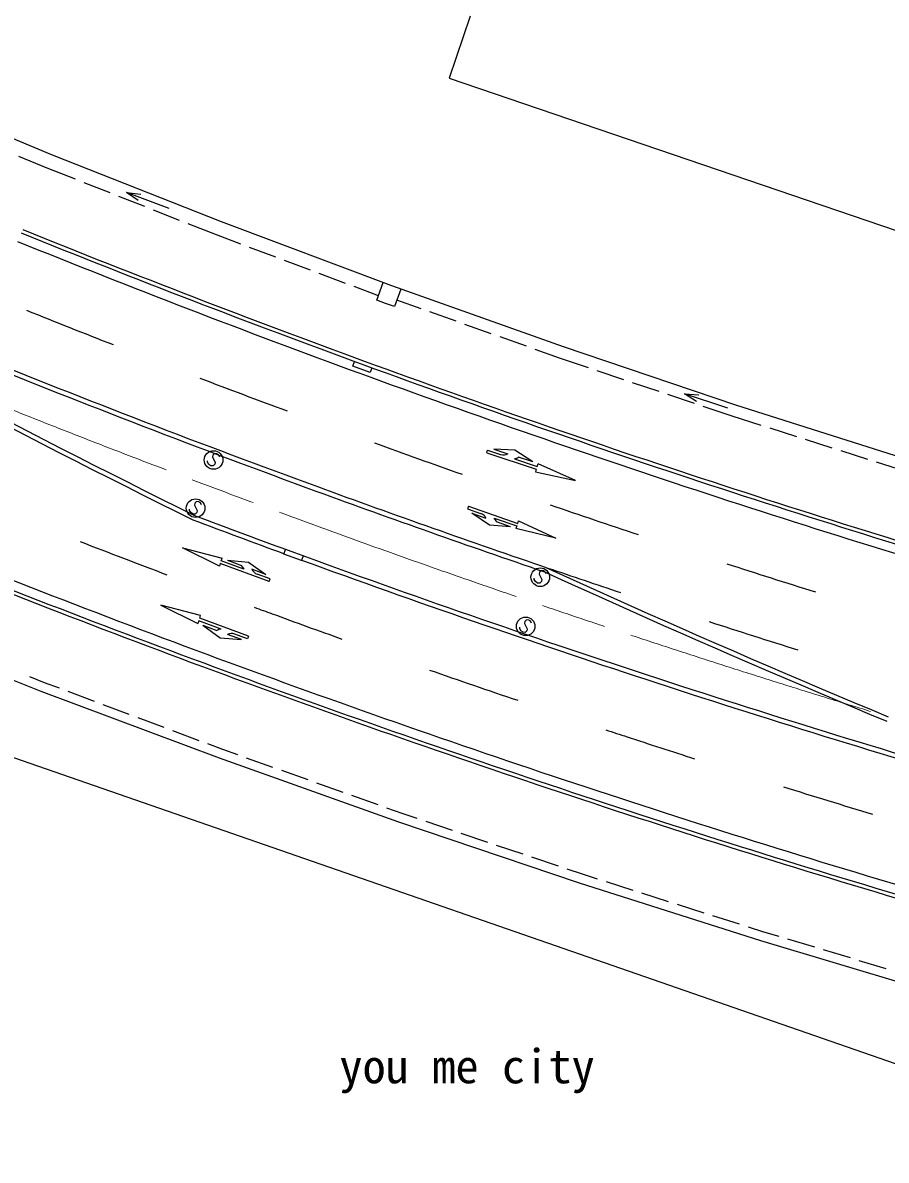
# Model space of a CAD drawing. Units: millimetres, scale not verified. Extents: x 40000 to 680000, y 20000 to 380000.
# Drawn here: x 93115 to 139485, y 267160 to 328256 of the extents above; entities that cross this region are included whole.
import ezdxf
from ezdxf.enums import TextEntityAlignment as Align

# ---------------------------------------------------------------- set-up
doc = ezdxf.new("R2010")
doc.units = ezdxf.units.MM
doc.header["$LTSCALE"] = 1000
doc.linetypes.add('CHAIN', pattern=[18.5, 12, -1.5, 3.5, -1.5])
for name, color, linetype, lineweight in [('M-BGD', 7, 'Continuous', 25), ('M-BMK', 2, 'CHAIN', 13), ('M-STR-STRC', 7, 'Continuous', 25), ('M-STR-STRD', 7, 'Continuous', 25)]:
    doc.layers.add(name, color=color, linetype=linetype, lineweight=lineweight)
doc.styles.add('ＭＳ ゴシック', font='')
doc.styles.get('ＭＳ ゴシック').set_extended_font_data('MS Gothic')

msp = doc.modelspace()

# ---------------------------------------------------------------- linework, layer by layer
at = {"layer": 'M-BGD'}
for p, q in [((117139, 328603), (116005, 325279)), ((116005, 325279), (143934, 315767)), ((94707, 321146), (85681, 324889)), ((94425, 320450), (92909, 321079)), ((103795, 317556), (94707, 321146)), ((95952, 319847), (94425, 320450)), ((97813, 319113), (96417, 319664)), ((99673, 318378), (98278, 318929)), ((100976, 318275), (98680, 319142)), ((99315, 318701), (98680, 319142)), ((98680, 319142), (99448, 319052)), ((101533, 317643), (100138, 318194)), ((103525, 316857), (101998, 317460)), ((112943, 314122), (103795, 317556)), ((104828, 316367), (103525, 316857)), ((106701, 315664), (105296, 316192)), ((108573, 314961), (107169, 315489)), ((110445, 314259), (109041, 314786)), ((112217, 313594), (110914, 314083)), ((112131, 313359), (112474, 314298)), ((122147, 310842), (112943, 314122)), ((113413, 313954), (113070, 313015)), ((112599, 313183), (112131, 313359)), ((113070, 313015), (112599, 313183)), ((114507, 312896), (113197, 313363)), ((116391, 312225), (114978, 312728)), ((118275, 311553), (116862, 312057)), ((120159, 310882), (118746, 311385)), ((121941, 310247), (120630, 310714)), ((131405, 307720), (122147, 310842)), ((110834, 309814), (110927, 310068)), ((111773, 309471), (110834, 309814)), ((123495, 309723), (121941, 310247)), ((111866, 309724), (111773, 309471)), ((125390, 309084), (123969, 309563)), ((127286, 308445), (125864, 308924)), ((129181, 307806), (127759, 308285)), ((130976, 307554), (128645, 308324)), ((129298, 307910), (128645, 308324)), ((128645, 308324), (129416, 308267)), ((131209, 307121), (129654, 307646)), ((140715, 304755), (131405, 307720)), ((132773, 306624), (131209, 307121)), ((134678, 306016), (133249, 306472)), ((136584, 305409), (135155, 305865)), ((103323, 305038), (103301, 304932)), ((103301, 304932), (103446, 304644)), ((103407, 305126), (103323, 305038)), ((103540, 305110), (103407, 305126)), ((103606, 305065), (103540, 305110)), ((103662, 305005), (103606, 305065)), ((103673, 304949), (103662, 305005)), ((138490, 304802), (137060, 305258)), ((103041, 304649), (103041, 304721)), ((103107, 304533), (103041, 304649)), ((103224, 304455), (103107, 304533)), ((103340, 304450), (103224, 304455)), ((103424, 304538), (103340, 304450)), ((103446, 304644), (103424, 304538)), ((140529, 304153), (138966, 304651)), ((102358, 302452), (102336, 302346)), ((102441, 302541), (102358, 302452)), ((102574, 302524), (102441, 302541)), ((102641, 302480), (102574, 302524)), ((102696, 302419), (102641, 302480)), ((102075, 302063), (102075, 302136)), ((102142, 301947), (102075, 302063)), ((102258, 301869), (102142, 301947)), ((102375, 301864), (102258, 301869)), ((102336, 302346), (102480, 302058)), ((102458, 301953), (102375, 301864)), ((102480, 302058), (102458, 301953)), ((102707, 302363), (102696, 302419)), ((107141, 299719), (107233, 299972)), ((108080, 299375), (107141, 299719)), ((108172, 299629), (108080, 299375)), ((120949, 298829), (120866, 298741)), ((121082, 298813), (120949, 298829)), ((121148, 298768), (121082, 298813)), ((121204, 298708), (121148, 298768)), ((120583, 298352), (120583, 298424)), ((120650, 298236), (120583, 298352)), ((120766, 298158), (120650, 298236)), ((120883, 298153), (120766, 298158)), ((120866, 298741), (120843, 298635)), ((120843, 298635), (120988, 298347)), ((120966, 298241), (120883, 298153)), ((120988, 298347), (120966, 298241)), ((121215, 298652), (121204, 298708)), ((154899, 267160), (66401, 297872)), ((84577, 296119), (94090, 292362)), ((119801, 295714), (119801, 295786)), ((119867, 295597), (119801, 295714)), ((120083, 296102), (120061, 295997)), ((120061, 295997), (120206, 295708)), ((120166, 296191), (120083, 296102)), ((120300, 296174), (120166, 296191)), ((120206, 295708), (120183, 295603)), ((120366, 296130), (120300, 296174)), ((120422, 296069), (120366, 296130)), ((120433, 296014), (120422, 296069)), ((119984, 295520), (119867, 295597)), ((120100, 295514), (119984, 295520)), ((120183, 295603), (120100, 295514)), ((93470, 293144), (94269, 292829)), ((94269, 292829), (95075, 292526)), ((94090, 292362), (103665, 288766)), ((95543, 292351), (96947, 291823)), ((97415, 291647), (98819, 291120)), ((99287, 290944), (100691, 290417)), ((101160, 290241), (102564, 289713)), ((103032, 289538), (103837, 289235)), ((103837, 289235), (104648, 288946)), ((103665, 288766), (113301, 285333)), ((105119, 288779), (106532, 288275)), ((107003, 288108), (108416, 287604)), ((108887, 287436), (110300, 286933)), ((110771, 286765), (112184, 286262)), ((112655, 286094), (113465, 285805)), ((113301, 285333), (122993, 282064)), ((113465, 285805), (114280, 285531)), ((114754, 285371), (116175, 284891)), ((116649, 284732), (118070, 284252)), ((118544, 284092), (119965, 283613)), ((120439, 283453), (121860, 282974)), ((122334, 282814), (123149, 282539)), ((123149, 282539), (123968, 282278)), ((122993, 282064), (132739, 278959)), ((124445, 282126), (125874, 281671)), ((126350, 281519), (127780, 281064)), ((128256, 280912), (129685, 280457)), ((130162, 280305), (131591, 279850)), ((132067, 279698), (132887, 279437)), ((132887, 279437), (133711, 279190)), ((132739, 278959), (142537, 276021)), ((134190, 279046), (135626, 278616)), ((136105, 278472), (137542, 278041)), ((138021, 277897), (139458, 277467))]:
    msp.add_line(p, q, dxfattribs=at)
for centre in [(103362, 304771), (102397, 302186), (120905, 298474), (120122, 295836)]:
    msp.add_circle(centre, 500, dxfattribs=at)
for centre, radius, start, end in [((311296, 856168), 581500, 247.96314, 249.90535), ((311214, 855985), 581500, 247.96314, 249.90535), ((311214, 855986), 581500, 249.90543, 251.84763), ((311295, 856168), 581500, 249.90543, 251.84763), ((311221, 855983), 581500, 251.84687, 253.78908), ((311302, 856166), 581500, 251.84687, 253.78908), ((311012, 855528), 599200, 247.96314, 249.90535), ((311012, 855528), 599000, 247.96314, 249.90535), ((311011, 855529), 588000, 251.1685, 251.17879), ((311011, 855529), 599200, 249.90543, 251.84763), ((311011, 855529), 599000, 249.90543, 251.84763), ((311018, 855526), 599200, 251.84687, 253.78908), ((311018, 855526), 599000, 251.84687, 253.78908)]:
    msp.add_arc(centre, radius, start, end, dxfattribs=at)
at = {"layer": 'M-BMK'}
for start, end in [(247.96308, 249.90529), (249.90529, 251.84749), (251.84749, 253.78971)]:
    msp.add_arc((311012, 855528), 590000, start, end, dxfattribs=at)
at = {"layer": 'M-STR-STRC'}
for p, q in [((118031, 305161), (118078, 305303)), ((118031, 305161), (120691, 304287)), ((118078, 305303), (118777, 305074)), ((119548, 305294), (118410, 305352)), ((118410, 305352), (119170, 305102)), ((118777, 305074), (118791, 305069)), ((120500, 304665), (119548, 305294)), ((120500, 304665), (119740, 304915)), ((119519, 304830), (120738, 304429)), ((120691, 304287), (120644, 304144)), ((120738, 304429), (120785, 304572)), ((122805, 303671), (120785, 304572)), ((120644, 304144), (122805, 303671)), ((117051, 302289), (117002, 302147)), ((117002, 302147), (117696, 301905)), ((117051, 302289), (119695, 301368)), ((118176, 301262), (117236, 301907)), ((117236, 301907), (117991, 301644)), ((117696, 301905), (117710, 301900)), ((119313, 301184), (118176, 301262)), ((118435, 301648), (119646, 301227)), ((119313, 301184), (118558, 301446)), ((119646, 301227), (119597, 301085)), ((119695, 301368), (119745, 301510)), ((119745, 301510), (121749, 300574)), ((121749, 300574), (119597, 301085)), ((103672, 299074), (101689, 300052)), ((101689, 300052), (103829, 299496)), ((103777, 299356), (103829, 299496)), ((104110, 299392), (104860, 299113)), ((104110, 299392), (105246, 299289)), ((103725, 299215), (103672, 299074)), ((106349, 298239), (103725, 299215)), ((104979, 298908), (103777, 299356)), ((105246, 299289), (106172, 298625)), ((106172, 298625), (105422, 298904)), ((105712, 298636), (105698, 298641)), ((106401, 298380), (105712, 298636)), ((106349, 298239), (106401, 298380)), ((100529, 296975), (102513, 295997)), ((102669, 296419), (100529, 296975)), ((102617, 296278), (102669, 296419)), ((102565, 296138), (102513, 295997)), ((103767, 295690), (102565, 296138)), ((105242, 295302), (102617, 296278)), ((102794, 295892), (103720, 295228)), ((102794, 295892), (103544, 295614)), ((103720, 295228), (104856, 295126)), ((104856, 295126), (104106, 295404)), ((104500, 295418), (104486, 295423)), ((105189, 295162), (104500, 295418)), ((105242, 295302), (105189, 295162))]:
    msp.add_line(p, q, dxfattribs=at)
for points in [[(92370, 306565), (93264, 306102), (94158, 305641), (95054, 305181), (95951, 304723), (96849, 304266), (97747, 303811), (98647, 303357), (99547, 302904), (100449, 302453), (101351, 302003), (102254, 301555)], [(121205, 299004), (122117, 298588), (123029, 298174), (123942, 297761), (124856, 297350), (125771, 296941), (126687, 296533), (127603, 296126), (128521, 295721), (129439, 295317), (130358, 294915), (131278, 294514), (132199, 294115), (133120, 293718), (134043, 293322), (134966, 292927), (135890, 292534), (136815, 292142), (137741, 291752), (138667, 291364), (139595, 290977)]]:
    msp.add_lwpolyline(points, dxfattribs=at)
for centre, radius, start, end in [((311012, 855528), 581500, 247.96314, 249.90535), ((311012, 855528), 584750, 248.14352, 248.63344), ((311012, 855528), 588000, 247.96314, 249.90535), ((311012, 855528), 584750, 249.12337, 249.61337), ((311011, 855529), 581500, 249.90543, 251.84763), ((311011, 855529), 584750, 250.10332, 250.59323), ((118940, 305546), 500, 250.94935, 297.39444), ((119271, 305798), 1000, 284.39505, 297.97488), ((311011, 855529), 588000, 249.90543, 251.17879), ((311018, 855526), 581500, 251.84687, 253.78908), ((117539, 301431), 500, 25.23025, 71.67534), ((311011, 855529), 584750, 251.08317, 251.57241), ((311012, 855528), 592000, 249.35183, 249.85696), ((117649, 301029), 1000, 24.64981, 38.22964), ((311012, 855528), 598500, 247.96314, 249.90535), ((311012, 855528), 595250, 248.8449, 249.32622), ((311011, 855529), 592000, 249.95382, 251.84763), ((105778, 299510), 1000, 203.4387, 217.01853), ((105879, 299107), 500, 204.01914, 250.46423), ((311011, 855529), 588000, 251.17879, 251.58054), ((311018, 855526), 584750, 252.06167, 252.55163), ((311012, 855528), 595250, 249.8076, 249.90535), ((311011, 855529), 595250, 249.90543, 250.2893), ((311018, 855526), 588000, 252.06709, 252.55434), ((103978, 294713), 1000, 102.18394, 115.76377), ((104319, 294952), 500, 68.73824, 115.18333), ((311011, 855529), 598500, 249.90543, 251.84763), ((311011, 855529), 595250, 250.77058, 251.2519), ((311018, 855526), 592000, 251.84687, 253.78908), ((311011, 855529), 595250, 251.73328, 251.84763), ((311018, 855526), 595250, 251.84687, 252.21401), ((311018, 855526), 595250, 252.69563, 253.17742), ((311018, 855526), 598500, 251.84687, 253.78908)]:
    msp.add_arc(centre, radius, start, end, dxfattribs=at)
at = {"layer": 'M-STR-STRD'}
for points in [[(92462, 306797), (93356, 306335), (94250, 305874), (95146, 305414), (96042, 304956), (96939, 304499), (97837, 304044), (98737, 303590), (99637, 303137), (100538, 302687), (101439, 302237), (102342, 301789)], [(121125, 298767), (122036, 298351), (122949, 297937), (123863, 297524), (124777, 297113), (125692, 296703), (126608, 296295), (127525, 295888), (128443, 295483), (129362, 295079), (130281, 294677), (131202, 294276), (132123, 293877), (133045, 293479), (133968, 293083), (134891, 292688), (135816, 292295), (136741, 291904), (137667, 291513), (138594, 291125), (139522, 290738)]]:
    msp.add_lwpolyline(points, dxfattribs=at)
for centre, radius, start, end in [((311012, 855528), 588250, 247.96314, 249.90535), ((315860, 869014), 602581, 249.91293, 251.14529), ((311012, 855528), 591750, 249.35183, 249.90535), ((311011, 855529), 591750, 249.90543, 251.84763), ((311018, 855526), 591750, 251.84687, 253.78908)]:
    msp.add_arc(centre, radius, start, end, dxfattribs=at)

# ---------------------------------------------------------------- texts
at = {"layer": 'M-BGD', "style": 'ＭＳ ゴシック'}
msp.add_text('you me city', height=1833, dxfattribs=at).set_placement((110115, 270743), align=Align.BOTTOM_LEFT)

doc.saveas('drawing.dxf')
